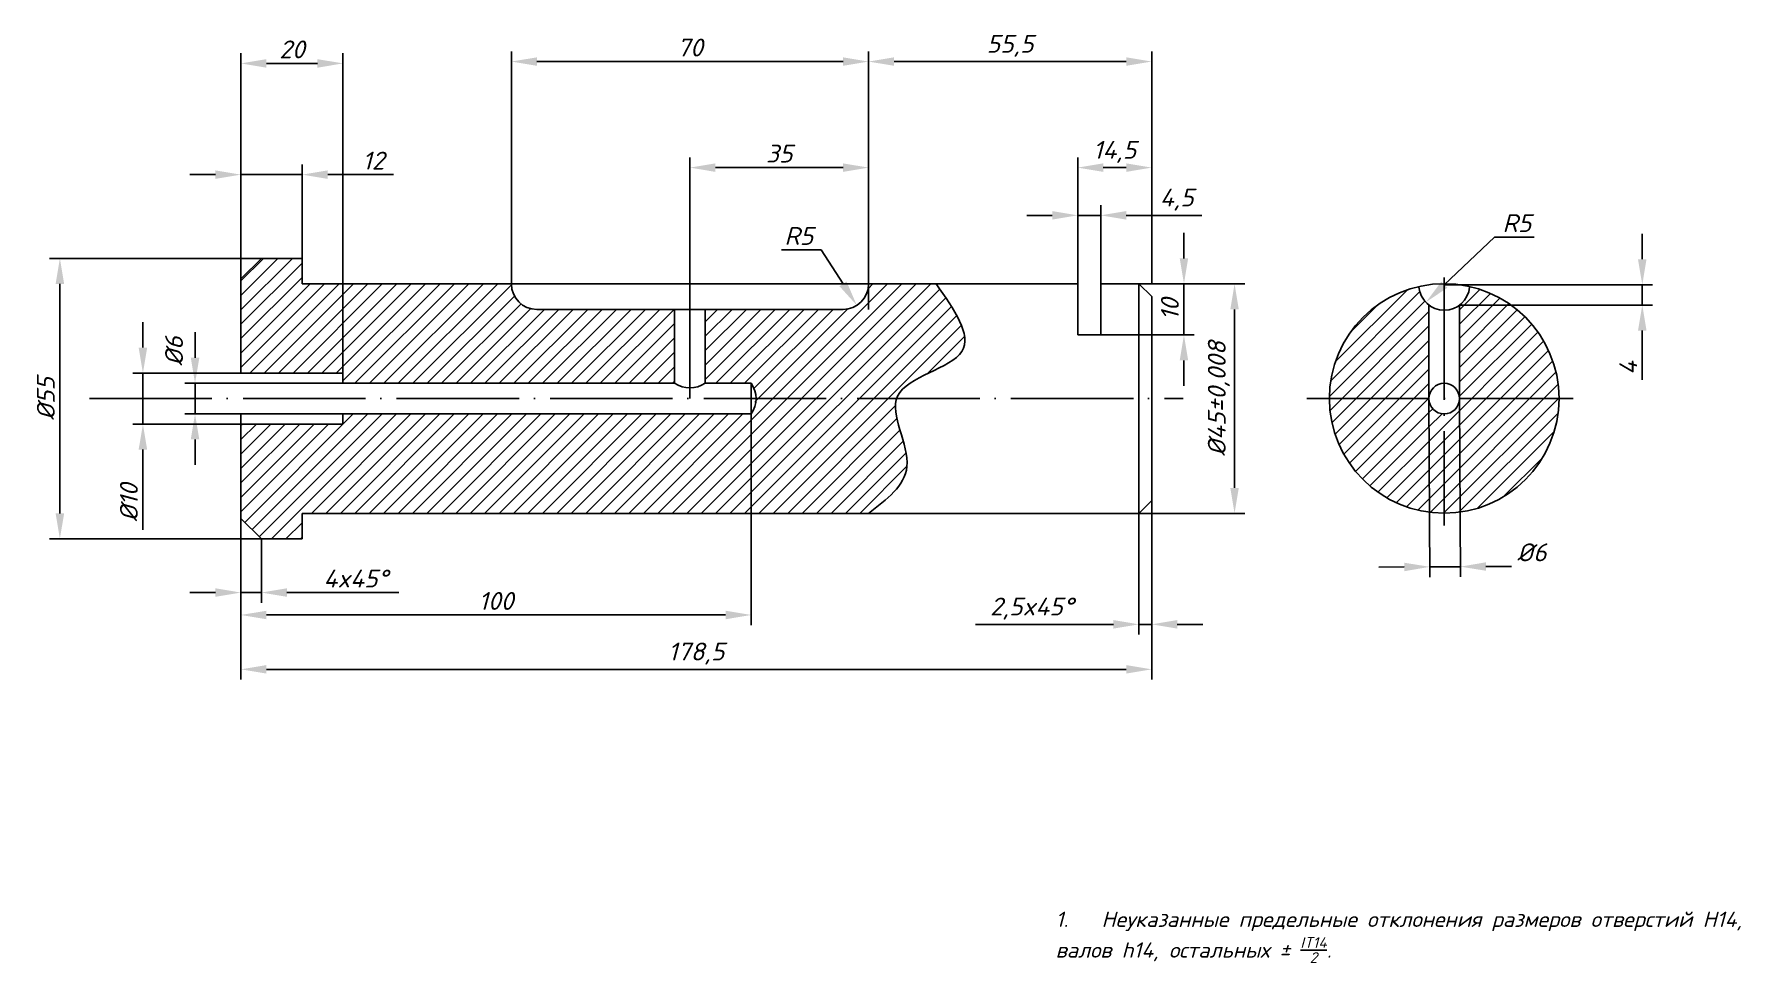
# Model space of a CAD drawing. Header units: millimetres. Extents: x 159 to 493, y 139 to 321.
import ezdxf

# ---------------------------------------------------------------- set-up
doc = ezdxf.new("R2010")
doc.units = ezdxf.units.MM
doc.linetypes.add('ACAD_ISO04W100', pattern=[30, 24, -3, 0, -3])
for name, color, linetype in [('Контур', 4, 'Continuous'), ('Надписи-текст', 1, 'Continuous'), ('Оси', 2, 'ACAD_ISO04W100'), ('Размеры', 3, 'Continuous'), ('Штрих', 1, 'Continuous')]:
    doc.layers.add(name, color=color, linetype=linetype)
doc.styles.add('my_style', font='romanc.shx', dxfattribs={"oblique": 15})
doc.dimstyles.new('my_size_style_annot', dxfattribs={"dimtxt": 3.5, "dimasz": 5, "dimexe": 2, "dimexo": 0, "dimgap": 1, "dimtad": 1, "dimtoh": 1, "dimtxsty": 'my_style', "dimcen": 0, "dimadec": 0, "dimazin": 2, "dimtfac": 1, "dimtmove": 0, "dimatfit": 3, "dimfxl": 1, "dimtfillclr": 256, "dimarcsym": 2})
pattern_1 = [(45, (-52.5082, 0), (-1.4142136, 1.4142136), [])]

# ---------------------------------------------------------------- blocks, each defined once
blk = doc.blocks.new('*D0')
at = {"layer": 'Defpoints', "color": 0, "transparency": 16777216}
for p in [(203.37, 277.34), (163.88, 222.34), (203.37, 222.34)]:
    blk.add_point(p, dxfattribs=at)
at = {"layer": 'Размеры', "color": 0, "lineweight": -2, "transparency": 16777216}
for p, q in [((203.37, 277.34), (161.88, 277.34)), ((203.37, 222.34), (161.88, 222.34))]:
    blk.add_line(p, q, dxfattribs=at)
at = {"layer": 'Размеры', "color": 0, "linetype": 'Continuous', "lineweight": -2, "transparency": 16777216}
blk.add_line((163.88, 272.34), (163.88, 227.34), dxfattribs=at)
at = {"layer": 'Размеры', "color": 0, "transparency": 16777216}
for points in [[(163.05, 272.34), (164.72, 272.34), (163.88, 277.34)], [(163.05, 227.34), (164.72, 227.34), (163.88, 222.34)]]:
    blk.add_solid(points, dxfattribs=at)
at = {"layer": 'Размеры', "color": 0, "transparency": 16777216, "insert": (161.13, 249.84), "char_height": 3.5, "attachment_point": 5, "rotation": 90, "style": 'my_style'}
blk.add_mtext('%%C55', dxfattribs=at)
blk = doc.blocks.new('*D1')
at = {"layer": 'Defpoints', "color": 0, "transparency": 16777216}
for p in [(199.37, 254.84), (180.16, 244.84), (199.37, 244.84)]:
    blk.add_point(p, dxfattribs=at)
at = {"layer": 'Размеры', "color": 0, "linetype": 'Continuous', "lineweight": -2, "transparency": 16777216}
for p, q in [((180.16, 259.84), (180.16, 264.84)), ((180.16, 254.84), (180.16, 244.84)), ((180.16, 239.84), (180.16, 224.08))]:
    blk.add_line(p, q, dxfattribs=at)
at = {"layer": 'Размеры', "color": 0, "lineweight": -2, "transparency": 16777216}
for p, q in [((199.37, 254.84), (178.16, 254.84)), ((199.37, 244.84), (178.16, 244.84))]:
    blk.add_line(p, q, dxfattribs=at)
at = {"layer": 'Размеры', "color": 0, "transparency": 16777216}
for points in [[(179.32, 259.84), (180.99, 259.84), (180.16, 254.84)], [(179.32, 239.84), (180.99, 239.84), (180.16, 244.84)]]:
    blk.add_solid(points, dxfattribs=at)
at = {"layer": 'Размеры', "color": 0, "transparency": 16777216, "insert": (177.41, 229.46), "char_height": 3.5, "attachment_point": 5, "rotation": 90, "style": 'my_style'}
blk.add_mtext('%%C10', dxfattribs=at)
blk = doc.blocks.new('*D2')
at = {"layer": 'Defpoints', "color": 0, "transparency": 16777216}
for p in [(219.37, 252.84), (190.37, 246.84), (219.37, 246.84)]:
    blk.add_point(p, dxfattribs=at)
at = {"layer": 'Размеры', "color": 0, "linetype": 'Continuous', "lineweight": -2, "transparency": 16777216}
for p, q in [((190.37, 257.84), (190.37, 262.84)), ((190.37, 252.84), (190.37, 246.84)), ((190.37, 241.84), (190.37, 236.84))]:
    blk.add_line(p, q, dxfattribs=at)
at = {"layer": 'Размеры', "color": 0, "lineweight": -2, "transparency": 16777216}
for p, q in [((219.37, 252.84), (188.37, 252.84)), ((219.37, 246.84), (188.37, 246.84))]:
    blk.add_line(p, q, dxfattribs=at)
at = {"layer": 'Размеры', "color": 0, "transparency": 16777216}
for points in [[(189.54, 257.84), (191.21, 257.84), (190.37, 252.84)], [(189.54, 241.84), (191.21, 241.84), (190.37, 246.84)]]:
    blk.add_solid(points, dxfattribs=at)
at = {"layer": 'Размеры', "color": 0, "transparency": 16777216, "insert": (186.26, 259.15), "char_height": 3.5, "attachment_point": 5, "rotation": 90, "style": 'my_style'}
blk.add_mtext('%%C6', dxfattribs=at)
blk = doc.blocks.new('*D3')
at = {"layer": 'Defpoints', "color": 0, "transparency": 16777216}
for p in [(199.37, 246.84), (299.37, 246.84), (199.37, 207.42)]:
    blk.add_point(p, dxfattribs=at)
at = {"layer": 'Размеры', "color": 0, "lineweight": -2, "transparency": 16777216}
for p, q in [((199.37, 246.84), (199.37, 205.42)), ((299.37, 246.84), (299.37, 205.42))]:
    blk.add_line(p, q, dxfattribs=at)
at = {"layer": 'Размеры', "color": 0, "linetype": 'Continuous', "lineweight": -2, "transparency": 16777216}
blk.add_line((294.37, 207.42), (204.37, 207.42), dxfattribs=at)
at = {"layer": 'Размеры', "color": 0, "transparency": 16777216}
for points in [[(204.37, 208.25), (204.37, 206.58), (199.37, 207.42)], [(294.37, 208.25), (294.37, 206.58), (299.37, 207.42)]]:
    blk.add_solid(points, dxfattribs=at)
at = {"layer": 'Размеры', "color": 0, "transparency": 16777216, "insert": (249.37, 210.17), "char_height": 3.5, "attachment_point": 5, "style": 'my_style'}
blk.add_mtext('100', dxfattribs=at)
blk = doc.blocks.new('*D4')
at = {"layer": 'Defpoints', "color": 0, "transparency": 16777216}
for p in [(199.37, 229.84), (377.87, 229.84), (199.37, 196.76)]:
    blk.add_point(p, dxfattribs=at)
at = {"layer": 'Размеры', "color": 0, "lineweight": -2, "transparency": 16777216}
for p, q in [((199.37, 229.84), (199.37, 194.76)), ((377.87, 229.84), (377.87, 194.76))]:
    blk.add_line(p, q, dxfattribs=at)
at = {"layer": 'Размеры', "color": 0, "linetype": 'Continuous', "lineweight": -2, "transparency": 16777216}
blk.add_line((372.87, 196.76), (204.37, 196.76), dxfattribs=at)
at = {"layer": 'Размеры', "color": 0, "transparency": 16777216}
for points in [[(204.37, 197.6), (204.37, 195.93), (199.37, 196.76)], [(372.87, 197.6), (372.87, 195.93), (377.87, 196.76)]]:
    blk.add_solid(points, dxfattribs=at)
at = {"layer": 'Размеры', "color": 0, "transparency": 16777216, "insert": (288.62, 199.85), "char_height": 3.5, "attachment_point": 5, "style": 'my_style'}
blk.add_mtext('178,5', dxfattribs=at)
blk = doc.blocks.new('*D5')
at = {"layer": 'Defpoints', "color": 0, "transparency": 16777216}
for p in [(375.37, 272.34), (394.11, 272.34), (375.37, 227.34)]:
    blk.add_point(p, dxfattribs=at)
at = {"layer": 'Размеры', "color": 0, "lineweight": -2, "transparency": 16777216}
for p, q in [((375.37, 272.34), (396.11, 272.34)), ((375.37, 227.34), (396.11, 227.34))]:
    blk.add_line(p, q, dxfattribs=at)
at = {"layer": 'Размеры', "color": 0, "linetype": 'Continuous', "lineweight": -2, "transparency": 16777216}
blk.add_line((394.11, 232.34), (394.11, 267.34), dxfattribs=at)
at = {"layer": 'Размеры', "color": 0, "transparency": 16777216}
for points in [[(393.28, 267.34), (394.94, 267.34), (394.11, 272.34)], [(393.28, 232.34), (394.94, 232.34), (394.11, 227.34)]]:
    blk.add_solid(points, dxfattribs=at)
at = {"layer": 'Размеры', "color": 0, "transparency": 16777216, "insert": (391.03, 249.84), "char_height": 3.5, "attachment_point": 5, "rotation": 90, "style": 'my_style'}
blk.add_mtext('%%C45%%P0,008', dxfattribs=at)
blk = doc.blocks.new('*D6')
at = {"layer": 'Defpoints', "color": 0, "transparency": 16777216}
for p in [(375.37, 227.34), (377.87, 227.34), (375.37, 205.58)]:
    blk.add_point(p, dxfattribs=at)
at = {"layer": 'Размеры', "color": 0, "lineweight": -2, "transparency": 16777216}
for p, q in [((375.37, 227.34), (375.37, 203.58)), ((377.87, 227.34), (377.87, 203.58))]:
    blk.add_line(p, q, dxfattribs=at)
at = {"layer": 'Размеры', "color": 0, "linetype": 'Continuous', "lineweight": -2, "transparency": 16777216}
for p, q in [((370.37, 205.58), (343.35, 205.58)), ((377.87, 205.58), (375.37, 205.58)), ((382.87, 205.58), (387.87, 205.58))]:
    blk.add_line(p, q, dxfattribs=at)
at = {"layer": 'Размеры', "color": 0, "transparency": 16777216}
for points in [[(370.37, 206.42), (370.37, 204.75), (375.37, 205.58)], [(382.87, 206.42), (382.87, 204.75), (377.87, 205.58)]]:
    blk.add_solid(points, dxfattribs=at)
at = {"layer": 'Размеры', "color": 0, "transparency": 16777216, "insert": (354.36, 208.67), "char_height": 3.5, "attachment_point": 5, "style": 'my_style'}
blk.add_mtext('2,5x45%%D', dxfattribs=at)
blk = doc.blocks.new('*D7')
at = {"layer": 'Defpoints', "color": 0, "transparency": 16777216}
for p in [(367.87, 272.34), (367.87, 262.34), (384.19, 262.34)]:
    blk.add_point(p, dxfattribs=at)
at = {"layer": 'Размеры', "color": 0, "linetype": 'Continuous', "lineweight": -2, "transparency": 16777216}
for p, q in [((384.19, 277.34), (384.19, 282.34)), ((384.19, 272.34), (384.19, 262.34)), ((384.19, 257.34), (384.19, 252.34))]:
    blk.add_line(p, q, dxfattribs=at)
at = {"layer": 'Размеры', "color": 0, "lineweight": -2, "transparency": 16777216}
for p, q in [((367.87, 272.34), (386.19, 272.34)), ((367.87, 262.34), (386.19, 262.34))]:
    blk.add_line(p, q, dxfattribs=at)
at = {"layer": 'Размеры', "color": 0, "transparency": 16777216}
for points in [[(383.36, 277.34), (385.02, 277.34), (384.19, 272.34)], [(383.36, 257.34), (385.02, 257.34), (384.19, 262.34)]]:
    blk.add_solid(points, dxfattribs=at)
at = {"layer": 'Размеры', "color": 0, "transparency": 16777216, "insert": (381.44, 267.34), "char_height": 3.5, "attachment_point": 5, "rotation": 90, "style": 'my_style'}
blk.add_mtext('10', dxfattribs=at)
blk = doc.blocks.new('*D8')
at = {"layer": 'Defpoints', "color": 0, "transparency": 16777216}
for p in [(322.37, 315.92), (252.37, 272.34), (322.37, 272.34)]:
    blk.add_point(p, dxfattribs=at)
at = {"layer": 'Размеры', "color": 0, "lineweight": -2, "transparency": 16777216}
for p, q in [((252.37, 272.34), (252.37, 317.92)), ((322.37, 272.34), (322.37, 317.92))]:
    blk.add_line(p, q, dxfattribs=at)
at = {"layer": 'Размеры', "color": 0, "linetype": 'Continuous', "lineweight": -2, "transparency": 16777216}
blk.add_line((257.37, 315.92), (317.37, 315.92), dxfattribs=at)
at = {"layer": 'Размеры', "color": 0, "transparency": 16777216}
for points in [[(257.37, 316.75), (257.37, 315.09), (252.37, 315.92)], [(317.37, 316.75), (317.37, 315.09), (322.37, 315.92)]]:
    blk.add_solid(points, dxfattribs=at)
at = {"layer": 'Размеры', "color": 0, "transparency": 16777216, "insert": (287.37, 318.67), "char_height": 3.5, "attachment_point": 5, "style": 'my_style'}
blk.add_mtext('70', dxfattribs=at)
blk = doc.blocks.new('*D9')
at = {"layer": 'Defpoints', "color": 0, "transparency": 16777216}
for p in [(377.87, 315.92), (322.37, 272.34), (377.87, 272.34)]:
    blk.add_point(p, dxfattribs=at)
at = {"layer": 'Размеры', "color": 0, "lineweight": -2, "transparency": 16777216}
for p, q in [((322.37, 272.34), (322.37, 317.92)), ((377.87, 272.34), (377.87, 317.92))]:
    blk.add_line(p, q, dxfattribs=at)
at = {"layer": 'Размеры', "color": 0, "linetype": 'Continuous', "lineweight": -2, "transparency": 16777216}
blk.add_line((327.37, 315.92), (372.87, 315.92), dxfattribs=at)
at = {"layer": 'Размеры', "color": 0, "transparency": 16777216}
for points in [[(327.37, 316.75), (327.37, 315.09), (322.37, 315.92)], [(372.87, 316.75), (372.87, 315.09), (377.87, 315.92)]]:
    blk.add_solid(points, dxfattribs=at)
at = {"layer": 'Размеры', "color": 0, "transparency": 16777216, "insert": (350.12, 319), "char_height": 3.5, "attachment_point": 5, "style": 'my_style'}
blk.add_mtext('55,5', dxfattribs=at)
blk = doc.blocks.new('*D10')
at = {"layer": 'Defpoints', "color": 0, "transparency": 16777216}
for p in [(377.87, 295.13), (363.37, 272.34), (377.87, 272.34)]:
    blk.add_point(p, dxfattribs=at)
at = {"layer": 'Размеры', "color": 0, "lineweight": -2, "transparency": 16777216}
for p, q in [((363.37, 272.34), (363.37, 297.13)), ((377.87, 272.34), (377.87, 297.13))]:
    blk.add_line(p, q, dxfattribs=at)
at = {"layer": 'Размеры', "color": 0, "linetype": 'Continuous', "lineweight": -2, "transparency": 16777216}
blk.add_line((368.37, 295.13), (372.87, 295.13), dxfattribs=at)
at = {"layer": 'Размеры', "color": 0, "transparency": 16777216}
for points in [[(368.37, 295.96), (368.37, 294.29), (363.37, 295.13)], [(372.87, 295.96), (372.87, 294.29), (377.87, 295.13)]]:
    blk.add_solid(points, dxfattribs=at)
at = {"layer": 'Размеры', "color": 0, "transparency": 16777216, "insert": (370.62, 298.21), "char_height": 3.5, "attachment_point": 5, "style": 'my_style'}
blk.add_mtext('14,5', dxfattribs=at)
blk = doc.blocks.new('*D11')
at = {"layer": 'Defpoints', "color": 0, "transparency": 16777216}
for p in [(367.87, 285.77), (363.37, 272.34), (367.87, 272.34)]:
    blk.add_point(p, dxfattribs=at)
at = {"layer": 'Размеры', "color": 0, "lineweight": -2, "transparency": 16777216}
for p, q in [((363.37, 272.34), (363.37, 287.77)), ((367.87, 272.34), (367.87, 287.77))]:
    blk.add_line(p, q, dxfattribs=at)
at = {"layer": 'Размеры', "color": 0, "linetype": 'Continuous', "lineweight": -2, "transparency": 16777216}
for p, q in [((358.37, 285.77), (353.37, 285.77)), ((363.37, 285.77), (367.87, 285.77)), ((372.87, 285.77), (387.71, 285.77))]:
    blk.add_line(p, q, dxfattribs=at)
at = {"layer": 'Размеры', "color": 0, "transparency": 16777216}
for points in [[(358.37, 286.61), (358.37, 284.94), (363.37, 285.77)], [(372.87, 286.61), (372.87, 284.94), (367.87, 285.77)]]:
    blk.add_solid(points, dxfattribs=at)
at = {"layer": 'Размеры', "color": 0, "transparency": 16777216, "insert": (382.79, 288.86), "char_height": 3.5, "attachment_point": 5, "style": 'my_style'}
blk.add_mtext('4,5', dxfattribs=at)
blk = doc.blocks.new('*D12')
at = {"layer": 'Defpoints', "color": 0, "transparency": 16777216}
for p in [(199.37, 222.34), (203.37, 222.34), (203.37, 211.81)]:
    blk.add_point(p, dxfattribs=at)
at = {"layer": 'Размеры', "color": 0, "lineweight": -2, "transparency": 16777216}
for p, q in [((199.37, 222.34), (199.37, 209.81)), ((203.37, 222.34), (203.37, 209.81))]:
    blk.add_line(p, q, dxfattribs=at)
at = {"layer": 'Размеры', "color": 0, "linetype": 'Continuous', "lineweight": -2, "transparency": 16777216}
for p, q in [((194.37, 211.81), (189.37, 211.81)), ((199.37, 211.81), (203.37, 211.81)), ((208.37, 211.81), (230.33, 211.81))]:
    blk.add_line(p, q, dxfattribs=at)
at = {"layer": 'Размеры', "color": 0, "transparency": 16777216}
for points in [[(194.37, 212.65), (194.37, 210.98), (199.37, 211.81)], [(208.37, 212.65), (208.37, 210.98), (203.37, 211.81)]]:
    blk.add_solid(points, dxfattribs=at)
at = {"layer": 'Размеры', "color": 0, "transparency": 16777216, "insert": (221.85, 214.56), "char_height": 3.5, "width": 2.6667, "attachment_point": 5, "style": 'my_style'}
blk.add_mtext('4x45{\\fISOCPEUR|b0|i0|c0|p34;%%D}', dxfattribs=at)
blk = doc.blocks.new('*D13')
at = {"layer": 'Defpoints', "color": 0, "transparency": 16777216}
for p in [(322.37, 295.13), (287.37, 267.34), (322.37, 267.34)]:
    blk.add_point(p, dxfattribs=at)
at = {"layer": 'Размеры', "color": 0, "lineweight": -2, "transparency": 16777216}
for p, q in [((287.37, 267.34), (287.37, 297.13)), ((322.37, 267.34), (322.37, 297.13))]:
    blk.add_line(p, q, dxfattribs=at)
at = {"layer": 'Размеры', "color": 0, "linetype": 'Continuous', "lineweight": -2, "transparency": 16777216}
blk.add_line((292.37, 295.13), (317.37, 295.13), dxfattribs=at)
at = {"layer": 'Размеры', "color": 0, "transparency": 16777216}
for points in [[(292.37, 295.96), (292.37, 294.29), (287.37, 295.13)], [(317.37, 295.96), (317.37, 294.29), (322.37, 295.13)]]:
    blk.add_solid(points, dxfattribs=at)
at = {"layer": 'Размеры', "color": 0, "transparency": 16777216, "insert": (304.87, 297.88), "char_height": 3.5, "attachment_point": 5, "style": 'my_style'}
blk.add_mtext('35', dxfattribs=at)
blk = doc.blocks.new('*D14')
at = {"layer": 'Defpoints', "color": 0, "transparency": 16777216}
for p in [(211.37, 293.75), (199.37, 273.34), (211.37, 273.34)]:
    blk.add_point(p, dxfattribs=at)
at = {"layer": 'Размеры', "color": 0, "lineweight": -2, "transparency": 16777216}
for p, q in [((199.37, 273.34), (199.37, 295.75)), ((211.37, 273.34), (211.37, 295.75))]:
    blk.add_line(p, q, dxfattribs=at)
at = {"layer": 'Размеры', "color": 0, "linetype": 'Continuous', "lineweight": -2, "transparency": 16777216}
for p, q in [((194.37, 293.75), (189.37, 293.75)), ((199.37, 293.75), (211.37, 293.75)), ((216.37, 293.75), (229.29, 293.75))]:
    blk.add_line(p, q, dxfattribs=at)
at = {"layer": 'Размеры', "color": 0, "transparency": 16777216}
for points in [[(194.37, 294.58), (194.37, 292.92), (199.37, 293.75)], [(216.37, 294.58), (216.37, 292.92), (211.37, 293.75)]]:
    blk.add_solid(points, dxfattribs=at)
at = {"layer": 'Размеры', "color": 0, "transparency": 16777216, "insert": (225.33, 296.5), "char_height": 3.5, "attachment_point": 5, "style": 'my_style'}
blk.add_mtext('12', dxfattribs=at)
blk = doc.blocks.new('*D15')
at = {"layer": 'Defpoints', "color": 0, "transparency": 16777216}
for p in [(219.37, 315.56), (199.37, 254.84), (219.37, 254.84)]:
    blk.add_point(p, dxfattribs=at)
at = {"layer": 'Размеры', "color": 0, "lineweight": -2, "transparency": 16777216}
for p, q in [((199.37, 254.84), (199.37, 317.56)), ((219.37, 254.84), (219.37, 317.56))]:
    blk.add_line(p, q, dxfattribs=at)
at = {"layer": 'Размеры', "color": 0, "linetype": 'Continuous', "lineweight": -2, "transparency": 16777216}
blk.add_line((204.37, 315.56), (214.37, 315.56), dxfattribs=at)
at = {"layer": 'Размеры', "color": 0, "transparency": 16777216}
for points in [[(204.37, 316.39), (204.37, 314.72), (199.37, 315.56)], [(214.37, 316.39), (214.37, 314.72), (219.37, 315.56)]]:
    blk.add_solid(points, dxfattribs=at)
at = {"layer": 'Размеры', "color": 0, "transparency": 16777216, "insert": (209.37, 318.31), "char_height": 3.5, "attachment_point": 5, "style": 'my_style'}
blk.add_mtext('20', dxfattribs=at)
blk = doc.blocks.new('*D16')
at = {"layer": 'Defpoints', "color": 0, "transparency": 16777216}
for p in [(435.2, 272.15), (438.2, 268.17), (474.02, 268.17)]:
    blk.add_point(p, dxfattribs=at)
at = {"layer": 'Размеры', "color": 0, "linetype": 'Continuous', "lineweight": -2, "transparency": 16777216}
for p, q in [((474.02, 277.15), (474.02, 282.15)), ((474.02, 272.15), (474.02, 268.17)), ((474.02, 263.17), (474.02, 253.5))]:
    blk.add_line(p, q, dxfattribs=at)
at = {"layer": 'Размеры', "color": 0, "lineweight": -2, "transparency": 16777216}
for p, q in [((435.2, 272.15), (476.02, 272.15)), ((438.2, 268.17), (476.02, 268.17))]:
    blk.add_line(p, q, dxfattribs=at)
at = {"layer": 'Размеры', "color": 0, "transparency": 16777216}
for points in [[(473.18, 277.15), (474.85, 277.15), (474.02, 272.15)], [(473.18, 263.17), (474.85, 263.17), (474.02, 268.17)]]:
    blk.add_solid(points, dxfattribs=at)
at = {"layer": 'Размеры', "color": 0, "transparency": 16777216, "insert": (471.27, 255.84), "char_height": 3.5, "attachment_point": 5, "rotation": 90, "style": 'my_style'}
blk.add_mtext('4', dxfattribs=at)
blk = doc.blocks.new('*D17')
at = {"layer": 'Defpoints', "color": 0, "transparency": 16777216}
for p in [(432.2, 249.84), (438.2, 249.87), (438.38, 216.89)]:
    blk.add_point(p, dxfattribs=at)
at = {"layer": 'Размеры', "color": 0, "lineweight": -2, "transparency": 16777216}
for p, q in [((432.2, 249.84), (432.39, 214.86)), ((438.2, 249.87), (438.39, 214.89))]:
    blk.add_line(p, q, dxfattribs=at)
at = {"layer": 'Размеры', "color": 0, "linetype": 'Continuous', "lineweight": -2, "transparency": 16777216}
for p, q in [((427.38, 216.83), (422.38, 216.8)), ((432.38, 216.86), (438.38, 216.89)), ((443.38, 216.92), (448.38, 216.95))]:
    blk.add_line(p, q, dxfattribs=at)
at = {"layer": 'Размеры', "color": 0, "transparency": 16777216}
for points in [[(427.38, 217.66), (427.39, 216), (432.38, 216.86)], [(443.38, 217.75), (443.39, 216.09), (438.38, 216.89)]]:
    blk.add_solid(points, dxfattribs=at)
at = {"layer": 'Размеры', "color": 0, "transparency": 16777216, "insert": (452.37, 219.7), "char_height": 3.5, "attachment_point": 5, "style": 'my_style'}
blk.add_mtext('%%C6', dxfattribs=at)
blk = doc.blocks.new('*D18')
at = {"layer": 'Defpoints', "color": 0, "transparency": 16777216}
for p in [(435.2, 272.15), (431.59, 268.72)]:
    blk.add_point(p, dxfattribs=at)
at = {"layer": 'Размеры', "color": 0, "linetype": 'Continuous', "lineweight": -2, "transparency": 16777216}
for p, q in [((445.07, 281.5), (435.22, 272.16)), ((452.84, 281.5), (445.07, 281.5))]:
    blk.add_line(p, q, dxfattribs=at)
at = {"layer": 'Размеры', "color": 0, "transparency": 16777216}
blk.add_solid([(434.64, 272.77), (435.79, 271.56), (431.59, 268.72)], dxfattribs=at)
at = {"layer": 'Размеры', "color": 0, "transparency": 16777216, "insert": (449.45, 284.25), "char_height": 3.5, "attachment_point": 5, "style": 'my_style'}
blk.add_mtext('R5', dxfattribs=at)
blk = doc.blocks.new('*D19')
at = {"layer": 'Defpoints', "color": 0, "transparency": 16777216}
for p in [(314.66, 276.54), (317.37, 272.34)]:
    blk.add_point(p, dxfattribs=at)
at = {"layer": 'Размеры', "color": 0, "linetype": 'Continuous', "lineweight": -2, "transparency": 16777216}
for p, q in [((305.32, 278.98), (313.09, 278.98)), ((313.09, 278.98), (317.37, 272.34))]:
    blk.add_line(p, q, dxfattribs=at)
at = {"layer": 'Размеры', "color": 0, "transparency": 16777216}
blk.add_solid([(318.07, 272.79), (316.67, 271.88), (320.07, 268.13)], dxfattribs=at)
at = {"layer": 'Размеры', "color": 0, "transparency": 16777216, "insert": (308.71, 281.73), "char_height": 3.5, "attachment_point": 5, "style": 'my_style'}
blk.add_mtext('R5', dxfattribs=at)

msp = doc.modelspace()

# ---------------------------------------------------------------- hatches: boundary and pattern name
at = {"layer": 'Штрих'}
h = msp.add_hatch(dxfattribs=at)
h.set_pattern_fill('_USER', color=256, scale=2, angle=45, pattern_type=0)
h.set_pattern_definition([(45, (0, 0), (-1.414214, 1.414214), [])])
h.paths.add_polyline_path([(284.369, 267.335), (257.369, 267.335, -0.4142136), (252.369, 272.335), (211.369, 272.335), (211.369, 277.335), (203.369, 277.335), (199.369, 273.335), (199.369, 254.835), (219.369, 254.835), (219.369, 252.835), (284.369, 252.835)])
edge = h.paths.add_edge_path()
edge.add_spline(control_points=[(322.369, 227.335), (325.939, 230.049), (333.524, 235.816), (326.735, 246.202), (327.881, 249.835)], knot_values=[0, 0, 0, 0, 11.8608229, 25.1970639, 25.1970639, 25.1970639, 25.1970639], degree=3, periodic=0)
edge.add_line((327.881, 249.835), (300.318, 249.835))
edge.add_arc((295.106, 249.835), 5.213, 324.8641, 360, ccw=False)
edge.add_line((299.369, 246.835), (219.369, 246.835))
edge.add_line((219.369, 246.835), (219.369, 244.835))
edge.add_line((219.369, 244.835), (199.369, 244.835))
edge.add_line((199.369, 244.835), (199.369, 226.335))
edge.add_line((199.369, 226.335), (203.369, 222.335))
edge.add_line((203.369, 222.335), (211.369, 222.335))
edge.add_line((211.369, 222.335), (211.369, 227.335))
edge.add_line((211.369, 227.335), (322.369, 227.335))
edge = h.paths.add_edge_path()
edge.add_spline(control_points=[(327.881, 249.835), (327.932, 249.995), (329.554, 254.25), (346.493, 256.853), (339.148, 267.319), (335.628, 272.335)], knot_values=[25.1970639, 25.1970639, 25.1970639, 25.1970639, 25.7845699, 41.1743729, 55.3389522, 55.3389522, 55.3389522, 55.3389522], degree=3, periodic=0)
edge.add_line((335.628, 272.335), (322.369, 272.335))
edge.add_arc((317.369, 272.335), 5, -90, 0, ccw=False)
edge.add_line((317.369, 267.335), (290.369, 267.335))
edge.add_line((290.369, 267.335), (290.369, 252.835))
edge.add_line((290.369, 252.835), (299.369, 252.835))
edge.add_arc((295.106, 249.835), 5.213, 0, 35.1359, ccw=False)
edge.add_line((300.318, 249.835), (327.881, 249.835))
h = msp.add_hatch(dxfattribs=at)
h.set_pattern_fill('_USER', color=256, scale=2, angle=45, pattern_type=0)
h.set_pattern_definition(pattern_1)
h.paths.add_polyline_path([(432.198, 268.371, -0.2063988), (430.228, 271.813, 0.3503766), (412.698, 249.869, 0.3755653), (432.198, 227.57)])
h = msp.add_hatch(dxfattribs=at)
h.set_pattern_fill('_USER', color=256, scale=2, angle=45, pattern_type=0)
h.set_pattern_definition(pattern_1)
h.paths.add_polyline_path([(440.18, 271.81, -0.2070242), (438.198, 268.362), (438.198, 227.57, 0.3755653), (457.698, 249.869, 0.3502306)])
h.paths.add_polyline_path([(438.198, 249.835, -1), (432.198, 249.835), (432.198, 227.57, 0.0669656), (438.198, 227.57)])

# ---------------------------------------------------------------- linework, layer by layer
at = {"layer": 'Контур'}
for p, q in [((199.369, 273.335), (203.369, 277.335)), ((203.369, 277.335), (211.369, 277.335)), ((211.369, 277.335), (211.369, 272.335)), ((199.369, 254.835), (199.369, 273.335)), ((211.369, 272.335), (322.369, 272.335)), ((252.369, 272.335), (252.369, 272.335)), ((322.369, 272.335), (363.369, 272.335)), ((322.369, 272.335), (322.369, 272.335)), ((363.369, 272.335), (363.369, 262.335)), ((367.869, 262.335), (367.869, 272.335)), ((367.869, 272.335), (375.369, 272.335)), ((377.869, 269.835), (375.369, 272.335)), ((375.369, 272.335), (375.369, 227.335)), ((377.869, 269.835), (377.869, 229.835)), ((432.198, 268.178), (432.198, 249.835)), ((438.198, 268.168), (438.198, 249.869)), ((257.369, 267.335), (284.369, 267.335)), ((284.369, 267.335), (284.369, 252.835)), ((284.369, 267.335), (290.369, 267.335)), ((290.369, 252.835), (290.369, 267.335)), ((290.369, 267.335), (317.369, 267.335)), ((363.369, 262.335), (367.869, 262.335)), ((219.369, 254.835), (199.369, 254.835)), ((219.369, 252.835), (219.369, 254.835)), ((284.369, 252.835), (219.369, 252.835)), ((299.369, 252.835), (290.369, 252.835)), ((299.369, 246.835), (299.369, 252.835)), ((199.369, 226.335), (199.369, 244.835)), ((199.369, 244.835), (219.369, 244.835)), ((219.369, 244.835), (219.369, 246.835)), ((219.369, 246.835), (299.369, 246.835)), ((375.369, 227.335), (377.869, 229.835)), ((203.369, 222.335), (199.369, 226.335)), ((375.369, 227.335), (211.369, 227.335)), ((211.369, 227.335), (211.369, 222.335)), ((211.369, 222.335), (203.369, 222.335))]:
    msp.add_line(p, q, dxfattribs=at)
for centre, radius in [((435.198, 249.869), 22.5), ((435.198, 249.835), 3)]:
    msp.add_circle(centre, radius, dxfattribs=at)
for centre, radius, start, end in [((257.369, 272.335), 5, 180, 270), ((317.369, 272.335), 5, 270, 0), ((435.204, 272.152), 4.983, 185.27648, 354.86553), ((287.369, 257.481), 5.53, 237.1476, 302.85224), ((295.106, 249.835), 5.213, 324.8641, 35.1359)]:
    msp.add_arc(centre, radius, start, end, dxfattribs=at)
msp.add_spline([(322.369, 227.335), (329.895, 236.502), (328.061, 250.304), (340.686, 259.105), (335.628, 272.335)], degree=3, dxfattribs=at)
at = {"layer": 'Оси'}
for p, q in [((435.198, 273.588), (435.198, 224.971)), ((287.369, 249.835), (287.369, 267.335)), ((169.674, 249.835), (384.02, 249.835)), ((408.269, 249.871), (460.494, 249.867))]:
    msp.add_line(p, q, dxfattribs=at)

# ---------------------------------------------------------------- texts
at = {"layer": 'Надписи-текст', "insert": (356.025, 149.251), "char_height": 3, "width": 323.07484, "attachment_point": 1, "style": 'my_style'}
msp.add_mtext('\\A1;\\pxi-3,l4,t4;1.^IНеуказанные предельные отклонения размеров отверстий Н14,\\Pвалов h14, остальных %%P {\\H0.7x;\\SIT14/2;}.', dxfattribs=at)

# ---------------------------------------------------------------- dimensions: what is measured, and where the dimension line sits
at = {"layer": 'Размеры'}
dim = msp.add_linear_dim(base=(377.869, 315.921), p1=(322.369, 272.335), p2=(377.869, 272.335), dimstyle='my_size_style_annot', dxfattribs=at)
dim.commit()
dim.dimension.update_dxf_attribs({"geometry": '*D9', "text_midpoint": (350.119, 315.921), "dimtype": 160})
for base, p1, p2, picture, middle in [((219.369, 315.555), (199.369, 254.835), (219.369, 254.835), '*D15', (209.369, 318.305)), ((322.369, 315.921), (252.369, 272.335), (322.369, 272.335), '*D8', (287.369, 318.671)), ((322.369, 295.128), (287.369, 267.335), (322.369, 267.335), '*D13', (304.869, 297.878)), ((377.869, 295.128), (363.369, 272.335), (377.869, 272.335), '*D10', (370.619, 298.211)), ((367.869, 285.775), (363.369, 272.335), (367.869, 272.335), '*D11', (382.787, 288.858)), ((199.369, 207.416), (299.369, 246.835), (199.369, 246.835), '*D3', (249.369, 210.166)), ((199.369, 196.764), (377.869, 229.835), (199.369, 229.835), '*D4', (288.619, 199.847))]:
    dim = msp.add_linear_dim(base=base, p1=p1, p2=p2, dimstyle='my_size_style_annot', dxfattribs=at)
    dim.commit()
    dim.dimension.update_dxf_attribs({"geometry": picture, "text_midpoint": middle})
dim = msp.add_linear_dim(base=(211.369, 293.752), p1=(199.369, 273.335), p2=(211.369, 273.335), dimstyle='my_size_style_annot', override={"dimtih": 0}, dxfattribs=at)
dim.commit()
dim.dimension.update_dxf_attribs({"geometry": '*D14', "text_midpoint": (225.331, 296.502)})
dim = msp.add_radius_dim(center=(435.204, 272.152), mpoint=(431.587, 268.724), text='R5', dimstyle='my_size_style_annot', dxfattribs=at)
dim.commit()
dim.dimension.update_dxf_attribs({"geometry": '*D18', "text_midpoint": (445.066, 281.496), "dimtype": 164})
dim = msp.add_radius_dim(center=(317.369, 272.335), mpoint=(314.664, 276.54), dimstyle='my_size_style_annot', override={"dimse1": 1}, dxfattribs=at)
dim.commit()
dim.dimension.update_dxf_attribs({"geometry": '*D19', "text_midpoint": (308.708, 278.983), "dimtype": 164})
dim = msp.add_linear_dim(base=(384.188, 262.335), p1=(367.869, 272.335), p2=(367.869, 262.335), angle=90, dimstyle='my_size_style_annot', dxfattribs=at)
dim.commit()
dim.dimension.update_dxf_attribs({"geometry": '*D7', "text_midpoint": (384.188, 267.335), "dimtype": 160})
dim = msp.add_linear_dim(base=(474.016, 268.168), p1=(435.204, 272.152), p2=(438.198, 268.168), angle=90, dimstyle='my_size_style_annot', override={"dimjust": 2, "dimtoh": 0, "dimdec": 1}, dxfattribs=at)
dim.commit()
dim.dimension.update_dxf_attribs({"geometry": '*D16', "text_midpoint": (471.266, 255.835)})
for base, p1, p2, text, picture, middle in [((163.884, 222.335), (203.369, 277.335), (203.369, 222.335), '%%C<>', '*D0', (163.884, 249.835)), ((394.108, 272.335), (375.369, 227.335), (375.369, 272.335), '%%C<>%%P0,008', '*D5', (394.108, 249.835))]:
    dim = msp.add_linear_dim(base=base, p1=p1, p2=p2, angle=90, text=text, dimstyle='my_size_style_annot', dxfattribs=at)
    dim.commit()
    dim.dimension.update_dxf_attribs({"geometry": picture, "text_midpoint": middle, "dimtype": 160})
dim = msp.add_linear_dim(base=(180.157, 244.835), p1=(199.369, 254.835), p2=(199.369, 244.835), angle=90, text='%%C<>', dimstyle='my_size_style_annot', override={"dimtoh": 0}, dxfattribs=at)
dim.commit()
dim.dimension.update_dxf_attribs({"geometry": '*D1', "text_midpoint": (177.407, 229.455)})
dim = msp.add_linear_dim(base=(190.374, 246.835), p1=(219.369, 252.835), p2=(219.369, 246.835), angle=90, text='%%C<>', dimstyle='my_size_style_annot', override={"dimtoh": 0, "dimtmove": 2}, dxfattribs=at)
dim.commit()
dim.dimension.update_dxf_attribs({"geometry": '*D2', "text_midpoint": (186.263, 259.145), "dimtype": 160})
dim = msp.add_aligned_dim(p1=(432.198, 249.835), p2=(438.198, 249.869), distance=-32.977, text='%%C<>', dimstyle='my_size_style_annot', dxfattribs=at)
dim.commit()
dim.dimension.update_dxf_attribs({"geometry": '*D17', "text_midpoint": (452.367, 219.698)})
for base, p1, p2, text, picture, middle in [((375.369, 205.583), (377.869, 227.335), (375.369, 227.335), '<>x45%%D', '*D6', (354.361, 208.667)), ((203.369, 211.814), (199.369, 222.335), (203.369, 222.335), '<>x45{\\fISOCPEUR|b0|i0|c0|p34;%%D}', '*D12', (221.849, 214.564))]:
    dim = msp.add_linear_dim(base=base, p1=p1, p2=p2, text=text, dimstyle='my_size_style_annot', dxfattribs=at)
    dim.commit()
    dim.dimension.update_dxf_attribs({"geometry": picture, "text_midpoint": middle})

doc.saveas('drawing.dxf')
